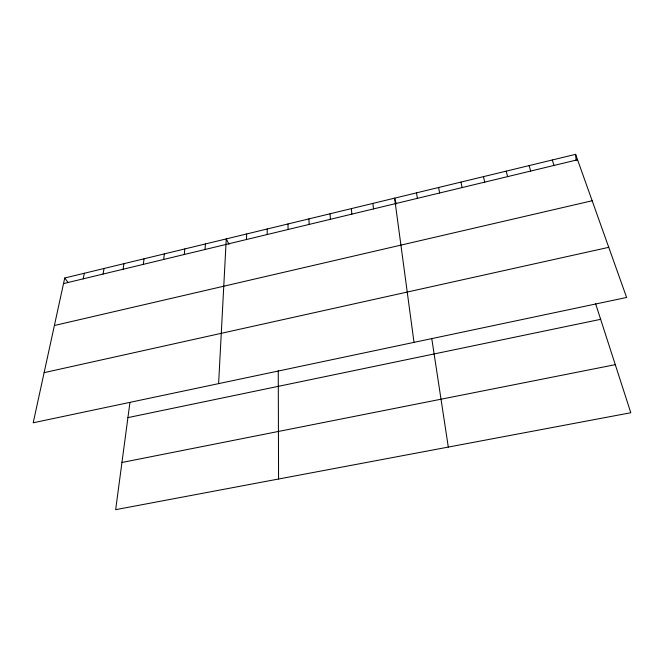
<?xml version="1.0" encoding="UTF-8"?>
<svg xmlns="http://www.w3.org/2000/svg" width="664" height="664" viewBox="0 0 664 664"><rect width="100%" height="100%" fill="white"/><g stroke="black" fill="none" stroke-linecap="round" stroke-linejoin="round"><path stroke-width="1" d="M267.185 234.533L267.235 228.989M246.485 239.513L246.659 233.969M218.614 383.634L226.266 238.907L229.005 244.269M205.027 249.506L205.442 243.945M184.26 254.503L184.799 248.942M163.693 259.458L164.348 253.897M129.936 402.492L115.66 509.661L630.8 412.742L595.55 303.556M143.299 264.372L144.071 258.802M123.089 269.244L123.977 263.666M103.061 274.066L104.057 268.488M83.207 278.847L84.311 273.269M64.74 278L33.2 422.785L626.617 297.464L575.622 154.338L64.74 278L67.778 282.125M63.52 283.586L577.555 159.767M54.39 325.501L592.163 200.752M44.123 372.645L608.755 247.332M127.92 417.614L600.646 319.326M121.944 462.484L615.279 364.661M552.249 159.991L554.025 165.436M529.1 165.602L530.719 171.046M396.325 203.989L394.599 198.154L414.004 342.367M506.167 171.154L507.628 176.607M483.442 176.649L484.753 182.119M460.924 182.102L462.094 187.58M438.614 187.505L439.634 192.992M416.502 192.85L417.39 198.353M431.808 338.773L448.308 447.079M372.894 203.408L373.5 208.919M575.622 154.338L576.128 160.265M351.38 208.62L351.845 214.14M330.058 213.775L330.398 219.303M308.934 218.896L309.133 224.424M287.993 223.959L288.068 229.503M278.257 370.794L278.565 479.01"/></g></svg>
